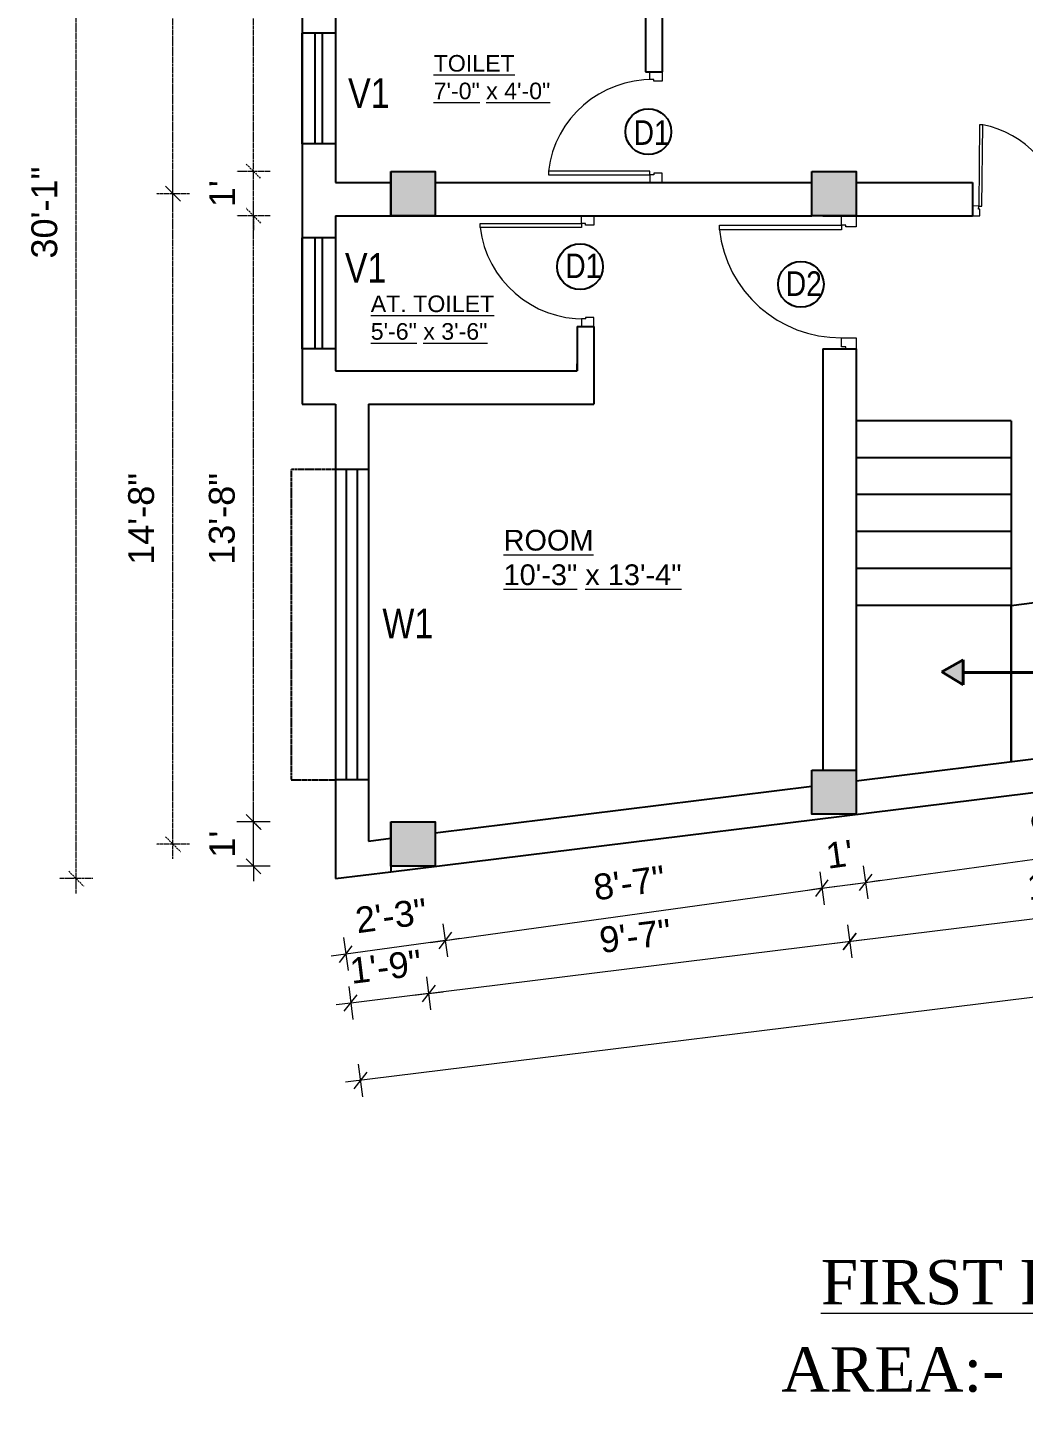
# Model space of a CAD drawing. Header units: inches. Extents: x -111 to 45239, y -6849 to 1261.
# Drawn here: x 25383.4 to 25653, y -912.2 to -539.9 of the extents above; entities that cross this region are included whole.
import ezdxf

# ---------------------------------------------------------------- set-up
doc = ezdxf.new("R2010")
doc.units = ezdxf.units.IN
doc.header["$LTSCALE"] = 0.5
doc.header["$MEASUREMENT"] = 0
doc.header["$PDMODE"] = 66
doc.linetypes.add('DASH', pattern=[0.35, 0.25, -0.1])
for name, color, linetype, lineweight in [('A_Title Text', 105, 'Continuous', 60), ('door', 202, 'Continuous', 5), ('TEXT', 220, 'Continuous', 9), ('Text 0.200', 122, 'Continuous', 20), ('Toilet', 7, 'Continuous', 25), ('wall', 20, 'Continuous', 40)]:
    doc.layers.add(name, color=color, linetype=linetype, lineweight=lineweight)
doc.styles.add('arial', font='arial.ttf')
doc.styles.add('ordinary', font='ARIALN.TTF')
doc.styles.get("Standard").update_dxf_attribs({"font": 'arial.ttf'})
doc.dimstyles.new('Sudeep', dxfattribs={"dimtxt": 6, "dimasz": 4, "dimexe": 4.5, "dimexo": 4.5, "dimgap": 5, "dimtad": 1, "dimdec": 0, "dimlunit": 4, "dimtxsty": 'arial', "dimblk": 'OBLIQUE', "dimcen": 250, "dimdle": 4, "dimclrd": 86, "dimclre": 5, "dimclrt": 1, "dimadec": 0, "dimazin": 0, "dimtfac": 1, "dimtdec": 0, "dimtix": 1, "dimtmove": 1, "dimatfit": 3, "dimldrblk": 'OBLIQUE', "dimfxl": 4.5, "dimfxlon": 1, "dimfrac": 2, "dimlwd": 15, "dimlwe": 13, "dimarcsym": 0})

# ---------------------------------------------------------------- blocks, each defined once
blk = doc.blocks.new('_Oblique')
at = {"color": 0, "linetype": 'ByBlock', "lineweight": -2}
blk.add_line((-0.5, -0.5), (0.5, 0.5), dxfattribs=at)
blk = doc.blocks.new('*D804')
at = {"layer": 'A_Title Text', "color": 5, "lineweight": 13, "transparency": 16777216}
for p, q in [((25597.86, -768.55), (25599.09, -777.46)), ((25495.86, -782.63), (25497.09, -791.55))]:
    blk.add_line(p, q, dxfattribs=at)
at = {"layer": 'A_Title Text', "color": 86, "lineweight": 15, "transparency": 16777216}
blk.add_line((25492.51, -787.64), (25602.44, -772.46), dxfattribs=at)
at = {"layer": 'Defpoints', "color": 0, "transparency": 16777216}
for p in [(25595.71, -752.96), (25493.71, -767.04), (25598.47, -773)]:
    blk.add_point(p, dxfattribs=at)
at = {"layer": 'A_Title Text', "color": 86, "lineweight": 15, "transparency": 16777216, "xscale": 4, "yscale": 4, "zscale": 4}
for p, rotation in [((25598.47, -773), 7.861618189170187), ((25496.47, -787.09), 187.8616181891702)]:
    blk.add_blockref('_Oblique', p, dxfattribs=dict(at, rotation=rotation))
at = {"layer": 'A_Title Text', "color": 1, "transparency": 16777216, "insert": (25546.3, -771.55), "char_height": 7, "attachment_point": 5, "rotation": 7.8616, "style": 'arial'}
blk.add_mtext('8\'-7"', dxfattribs=at)
blk = doc.blocks.new('*D807')
at = {"layer": 'A_Title Text', "color": 5, "lineweight": 13, "transparency": 16777216}
for p, q in [((25609.63, -766.92), (25610.86, -775.84)), ((25597.86, -768.55), (25599.09, -777.46))]:
    blk.add_line(p, q, dxfattribs=at)
at = {"layer": 'A_Title Text', "color": 86, "lineweight": 15, "transparency": 16777216}
for p, q in [((25598.47, -773), (25594.51, -773.55)), ((25598.47, -773), (25610.25, -771.38)), ((25610.25, -771.38), (25614.21, -770.83))]:
    blk.add_line(p, q, dxfattribs=at)
at = {"layer": 'Defpoints', "color": 0, "transparency": 16777216}
for p in [(25595.71, -752.96), (25607.71, -752.96), (25610.25, -771.38)]:
    blk.add_point(p, dxfattribs=at)
at = {"layer": 'A_Title Text', "color": 86, "lineweight": 15, "transparency": 16777216, "xscale": 4, "yscale": 4, "zscale": 4}
for p, rotation in [((25598.47, -773), 7.861618189192097), ((25610.25, -771.38), 187.8616181891921)]:
    blk.add_blockref('_Oblique', p, dxfattribs=dict(at, rotation=rotation))
at = {"layer": 'A_Title Text', "color": 1, "transparency": 16777216, "insert": (25603.2, -763.76), "char_height": 7, "attachment_point": 5, "rotation": 7.8616, "style": 'arial'}
blk.add_mtext("1'", dxfattribs=at)
blk = doc.blocks.new('*D808')
at = {"layer": 'A_Title Text', "color": 5, "lineweight": 13, "transparency": 16777216}
for p, q in [((25720.62, -751.6), (25721.85, -760.51)), ((25609.63, -766.92), (25610.86, -775.84))]:
    blk.add_line(p, q, dxfattribs=at)
at = {"layer": 'A_Title Text', "color": 86, "lineweight": 15, "transparency": 16777216}
blk.add_line((25606.29, -771.93), (25725.19, -755.51), dxfattribs=at)
at = {"layer": 'Defpoints', "color": 0, "transparency": 16777216}
for p in [(25718.71, -737.76), (25607.71, -752.96), (25721.23, -756.05)]:
    blk.add_point(p, dxfattribs=at)
at = {"layer": 'A_Title Text', "color": 86, "lineweight": 15, "transparency": 16777216, "xscale": 4, "yscale": 4, "zscale": 4}
for p, rotation in [((25721.23, -756.05), 7.861618189192069), ((25610.25, -771.38), 187.8616181891921)]:
    blk.add_blockref('_Oblique', p, dxfattribs=dict(at, rotation=rotation))
at = {"layer": 'A_Title Text', "color": 1, "transparency": 16777216, "insert": (25664.57, -755.22), "char_height": 7, "attachment_point": 5, "rotation": 7.8616, "style": 'arial'}
blk.add_mtext('9\'-4"', dxfattribs=at)
blk = doc.blocks.new('*D813')
at = {"layer": 'A_Title Text', "color": 5, "lineweight": 13, "transparency": 16777216}
for p, q in [((25605.41, -782.93), (25606.51, -791.86)), ((25491.41, -797.01), (25492.51, -805.94))]:
    blk.add_line(p, q, dxfattribs=at)
at = {"layer": 'A_Title Text', "color": 86, "lineweight": 15, "transparency": 16777216}
blk.add_line((25487.99, -801.97), (25609.93, -786.9), dxfattribs=at)
at = {"layer": 'Defpoints', "color": 0, "transparency": 16777216}
for p in [(25601.71, -752.96), (25487.71, -767.04), (25605.96, -787.39)]:
    blk.add_point(p, dxfattribs=at)
at = {"layer": 'A_Title Text', "color": 86, "lineweight": 15, "transparency": 16777216, "xscale": 4, "yscale": 4, "zscale": 4}
for p, rotation in [((25605.96, -787.39), 7.042870252564979), ((25491.96, -801.48), 187.042870252565)]:
    blk.add_blockref('_Oblique', p, dxfattribs=dict(at, rotation=rotation))
at = {"layer": 'A_Title Text', "color": 1, "transparency": 16777216, "insert": (25547.91, -785.93), "char_height": 7, "attachment_point": 5, "rotation": 7.0429, "style": 'arial'}
blk.add_mtext('9\'-7"', dxfattribs=at)
blk = doc.blocks.new('*D814')
at = {"layer": 'A_Title Text', "color": 5, "lineweight": 13, "transparency": 16777216}
for p, q in [((25728.41, -767.73), (25729.51, -776.66)), ((25605.41, -782.93), (25606.51, -791.86))]:
    blk.add_line(p, q, dxfattribs=at)
at = {"layer": 'A_Title Text', "color": 86, "lineweight": 15, "transparency": 16777216}
blk.add_line((25601.99, -787.88), (25732.93, -771.71), dxfattribs=at)
at = {"layer": 'Defpoints', "color": 0, "transparency": 16777216}
for p in [(25724.71, -737.76), (25601.71, -752.96), (25728.96, -772.2)]:
    blk.add_point(p, dxfattribs=at)
at = {"layer": 'A_Title Text', "color": 86, "lineweight": 15, "transparency": 16777216, "xscale": 4, "yscale": 4, "zscale": 4}
for p, rotation in [((25728.96, -772.2), 7.042870252561201), ((25605.96, -787.39), 187.0428702525612)]:
    blk.add_blockref('_Oblique', p, dxfattribs=dict(at, rotation=rotation))
at = {"layer": 'A_Title Text', "color": 1, "transparency": 16777216, "insert": (25666.41, -771.29), "char_height": 7, "attachment_point": 5, "rotation": 7.0429, "style": 'arial'}
blk.add_mtext('10\'-4"', dxfattribs=at)
blk = doc.blocks.new('*D816')
at = {"layer": 'A_Title Text', "color": 5, "lineweight": 13, "transparency": 16777216}
for p, q in [((25871.05, -771.35), (25872.16, -780.28)), ((25472.91, -820.58), (25474.02, -829.51))]:
    blk.add_line(p, q, dxfattribs=at)
at = {"layer": 'A_Title Text', "color": 86, "lineweight": 15, "transparency": 16777216}
blk.add_line((25875.58, -775.33), (25469.49, -825.53), dxfattribs=at)
at = {"layer": 'Defpoints', "color": 0, "transparency": 16777216}
for p in [(25864.85, -721.15), (25466.71, -770.38), (25473.46, -825.04)]:
    blk.add_point(p, dxfattribs=at)
at = {"layer": 'A_Title Text', "color": 86, "lineweight": 15, "transparency": 16777216, "xscale": 4, "yscale": 4, "zscale": 4}
for p, rotation in [((25871.61, -775.82), 7.048186145986355), ((25473.46, -825.04), 187.0481861459864)]:
    blk.add_blockref('_Oblique', p, dxfattribs=dict(at, rotation=rotation))
at = {"layer": 'A_Title Text', "color": 1, "transparency": 16777216, "insert": (25671.48, -791.92), "char_height": 7, "attachment_point": 5, "rotation": 7.0482, "style": 'arial'}
blk.add_mtext('33\'-5"', dxfattribs=at)
blk = doc.blocks.new('*D805')
at = {"layer": 'A_Title Text', "color": 5, "lineweight": 13, "transparency": 16777216}
for p, q in [((25470.32, -799.62), (25471.42, -808.55)), ((25491.41, -797.01), (25492.51, -805.94))]:
    blk.add_line(p, q, dxfattribs=at)
at = {"layer": 'A_Title Text', "color": 86, "lineweight": 15, "transparency": 16777216}
for p, q in [((25470.87, -804.08), (25466.9, -804.57)), ((25491.96, -801.48), (25470.87, -804.08)), ((25491.96, -801.48), (25495.93, -800.99))]:
    blk.add_line(p, q, dxfattribs=at)
at = {"layer": 'Defpoints', "color": 0, "transparency": 16777216}
for p in [(25487.71, -767.04), (25466.71, -770.38), (25470.87, -804.08)]:
    blk.add_point(p, dxfattribs=at)
at = {"layer": 'A_Title Text', "color": 86, "lineweight": 15, "transparency": 16777216, "xscale": 4, "yscale": 4, "zscale": 4}
for p, rotation in [((25491.96, -801.48), 187.0428702525612), ((25470.87, -804.08), 7.042870252561201)]:
    blk.add_blockref('_Oblique', p, dxfattribs=dict(at, rotation=rotation))
at = {"layer": 'A_Title Text', "color": 1, "transparency": 16777216, "insert": (25480.36, -794.27), "char_height": 7, "attachment_point": 5, "rotation": 7.0429, "style": 'arial'}
blk.add_mtext('1\'-9"', dxfattribs=at)
blk = doc.blocks.new('*D806')
at = {"layer": 'A_Title Text', "color": 5, "lineweight": 13, "transparency": 16777216}
for p, q in [((25495.86, -782.63), (25497.09, -791.55)), ((25468.91, -786.35), (25470.14, -795.27))]:
    blk.add_line(p, q, dxfattribs=at)
at = {"layer": 'A_Title Text', "color": 86, "lineweight": 15, "transparency": 16777216}
for p, q in [((25496.47, -787.09), (25469.53, -790.81)), ((25496.47, -787.09), (25500.44, -786.54)), ((25469.53, -790.81), (25465.56, -791.36))]:
    blk.add_line(p, q, dxfattribs=at)
at = {"layer": 'Defpoints', "color": 0, "transparency": 16777216}
for p in [(25493.71, -767.04), (25466.71, -770.38), (25469.53, -790.81)]:
    blk.add_point(p, dxfattribs=at)
at = {"layer": 'A_Title Text', "color": 86, "lineweight": 15, "transparency": 16777216, "xscale": 4, "yscale": 4, "zscale": 4}
for p, rotation in [((25496.47, -787.09), 187.8616181891921), ((25469.53, -790.81), 7.861618189192069)]:
    blk.add_blockref('_Oblique', p, dxfattribs=dict(at, rotation=rotation))
at = {"layer": 'A_Title Text', "color": 1, "transparency": 16777216, "insert": (25481.83, -780.45), "char_height": 7, "attachment_point": 5, "rotation": 7.8616, "style": 'arial'}
blk.add_mtext('2\'-3"', dxfattribs=at)
blk = doc.blocks.new('*D868')
at = {"layer": 'A_Title Text', "color": 86, "lineweight": 15, "transparency": 16777216}
for p, q in [((25444.58, -755.04), (25444.58, -751.04)), ((25444.58, -767.04), (25444.58, -755.04)), ((25444.58, -767.04), (25444.58, -771.04))]:
    blk.add_line(p, q, dxfattribs=at)
at = {"layer": 'A_Title Text', "color": 5, "lineweight": 13, "transparency": 16777216}
for p, q in [((25449.08, -755.04), (25440.08, -755.04)), ((25449.08, -767.04), (25440.08, -767.04))]:
    blk.add_line(p, q, dxfattribs=at)
at = {"layer": 'Defpoints', "color": 0, "transparency": 16777216}
for p in [(25444.58, -755.04), (25481.71, -755.04), (25481.71, -767.04)]:
    blk.add_point(p, dxfattribs=at)
at = {"layer": 'A_Title Text', "color": 86, "lineweight": 15, "transparency": 16777216, "xscale": 4, "yscale": 4, "zscale": 4}
for p, rotation in [((25444.58, -755.04), 270), ((25444.58, -767.04), 90)]:
    blk.add_blockref('_Oblique', p, dxfattribs=dict(at, rotation=rotation))
at = {"layer": 'A_Title Text', "color": 1, "transparency": 16777216, "insert": (25436.07, -761.04), "char_height": 7, "attachment_point": 5, "rotation": 90, "style": 'arial'}
blk.add_mtext("1'", dxfattribs=at)
blk = doc.blocks.new('*D869')
at = {"layer": 'A_Title Text', "color": 86, "linetype": 'DASH', "lineweight": 15, "ltscale": 0.1, "transparency": 16777216}
blk.add_line((25444.58, -759.04), (25444.58, -586.88), dxfattribs=at)
at = {"layer": 'A_Title Text', "color": 5, "linetype": 'DASH', "lineweight": 13, "ltscale": 0.1, "transparency": 16777216}
for p, q in [((25449.08, -590.88), (25440.08, -590.88)), ((25449.08, -755.04), (25440.08, -755.04))]:
    blk.add_line(p, q, dxfattribs=at)
at = {"layer": 'Defpoints', "color": 0, "linetype": 'DASH', "ltscale": 0.1, "transparency": 16777216}
for p in [(25444.58, -590.88), (25481.71, -590.88), (25481.71, -755.04)]:
    blk.add_point(p, dxfattribs=at)
at = {"layer": 'A_Title Text', "color": 86, "linetype": 'DASH', "lineweight": 15, "ltscale": 0.1, "transparency": 16777216, "xscale": 4, "yscale": 4, "zscale": 4}
for p, rotation in [((25444.58, -590.88), 90), ((25444.58, -755.04), 270)]:
    blk.add_blockref('_Oblique', p, dxfattribs=dict(at, rotation=rotation))
at = {"layer": 'A_Title Text', "color": 1, "linetype": 'DASH', "ltscale": 0.1, "transparency": 16777216, "insert": (25436.01, -672.96), "char_height": 7, "attachment_point": 5, "rotation": 90, "style": 'arial'}
blk.add_mtext('13\'-8"', dxfattribs=at)
blk = doc.blocks.new('*D870')
at = {"layer": 'A_Title Text', "color": 86, "linetype": 'DASH', "lineweight": 15, "ltscale": 0.1, "transparency": 16777216}
for p, q in [((25444.58, -578.88), (25444.58, -574.88)), ((25444.58, -590.88), (25444.58, -578.88)), ((25444.58, -590.88), (25444.58, -594.88))]:
    blk.add_line(p, q, dxfattribs=at)
at = {"layer": 'A_Title Text', "color": 5, "linetype": 'DASH', "lineweight": 13, "ltscale": 0.1, "transparency": 16777216}
for p, q in [((25449.08, -578.88), (25440.08, -578.88)), ((25449.08, -590.88), (25440.08, -590.88))]:
    blk.add_line(p, q, dxfattribs=at)
at = {"layer": 'Defpoints', "color": 0, "linetype": 'DASH', "ltscale": 0.1, "transparency": 16777216}
for p in [(25444.58, -578.88), (25481.71, -578.88), (25481.71, -590.88)]:
    blk.add_point(p, dxfattribs=at)
at = {"layer": 'A_Title Text', "color": 86, "linetype": 'DASH', "lineweight": 15, "ltscale": 0.1, "transparency": 16777216, "xscale": 4, "yscale": 4, "zscale": 4}
for p, rotation in [((25444.58, -578.88), 270), ((25444.58, -590.88), 90)]:
    blk.add_blockref('_Oblique', p, dxfattribs=dict(at, rotation=rotation))
at = {"layer": 'A_Title Text', "color": 1, "linetype": 'DASH', "ltscale": 0.1, "transparency": 16777216, "insert": (25436.07, -584.88), "char_height": 7, "attachment_point": 5, "rotation": 90, "style": 'arial'}
blk.add_mtext("1'", dxfattribs=at)
blk = doc.blocks.new('*D871')
at = {"layer": 'A_Title Text', "color": 86, "linetype": 'DASH', "lineweight": 15, "ltscale": 0.1, "transparency": 16777216}
blk.add_line((25444.58, -582.88), (25444.58, -417.62), dxfattribs=at)
at = {"layer": 'A_Title Text', "color": 5, "linetype": 'DASH', "lineweight": 13, "ltscale": 0.1, "transparency": 16777216}
for p, q in [((25449.08, -421.62), (25440.08, -421.62)), ((25449.08, -578.88), (25440.08, -578.88))]:
    blk.add_line(p, q, dxfattribs=at)
at = {"layer": 'Defpoints', "color": 0, "linetype": 'DASH', "ltscale": 0.1, "transparency": 16777216}
for p in [(25444.58, -421.62), (25481.71, -421.62), (25481.71, -578.88)]:
    blk.add_point(p, dxfattribs=at)
at = {"layer": 'A_Title Text', "color": 86, "linetype": 'DASH', "lineweight": 15, "ltscale": 0.1, "transparency": 16777216, "xscale": 4, "yscale": 4, "zscale": 4}
for p, rotation in [((25444.58, -421.62), 90), ((25444.58, -578.88), 270)]:
    blk.add_blockref('_Oblique', p, dxfattribs=dict(at, rotation=rotation))
at = {"layer": 'A_Title Text', "color": 1, "linetype": 'DASH', "ltscale": 0.1, "transparency": 16777216, "insert": (25436.01, -500.25), "char_height": 7, "attachment_point": 5, "rotation": 90, "style": 'arial'}
blk.add_mtext('13\'-1"', dxfattribs=at)
blk = doc.blocks.new('*D860')
at = {"layer": 'A_Title Text', "color": 86, "linetype": 'DASH', "lineweight": 15, "ltscale": 0.1, "transparency": 16777216}
blk.add_line((25422.75, -765.04), (25422.75, -580.88), dxfattribs=at)
at = {"layer": 'A_Title Text', "color": 5, "linetype": 'DASH', "lineweight": 13, "ltscale": 0.1, "transparency": 16777216}
for p, q in [((25427.25, -584.88), (25418.25, -584.88)), ((25427.25, -761.04), (25418.25, -761.04))]:
    blk.add_line(p, q, dxfattribs=at)
at = {"layer": 'Defpoints', "color": 0, "linetype": 'DASH', "ltscale": 0.1, "transparency": 16777216}
for p in [(25422.75, -584.88), (25487.71, -584.88), (25487.71, -761.04)]:
    blk.add_point(p, dxfattribs=at)
at = {"layer": 'A_Title Text', "color": 86, "linetype": 'DASH', "lineweight": 15, "ltscale": 0.1, "transparency": 16777216, "xscale": 4, "yscale": 4, "zscale": 4}
for p, rotation in [((25422.75, -584.88), 90), ((25422.75, -761.04), 270)]:
    blk.add_blockref('_Oblique', p, dxfattribs=dict(at, rotation=rotation))
at = {"layer": 'A_Title Text', "color": 1, "linetype": 'DASH', "ltscale": 0.1, "transparency": 16777216, "insert": (25414.17, -672.96), "char_height": 7, "attachment_point": 5, "rotation": 90, "style": 'arial'}
blk.add_mtext('14\'-8"', dxfattribs=at)
blk = doc.blocks.new('*D861')
at = {"layer": 'A_Title Text', "color": 86, "linetype": 'DASH', "lineweight": 15, "ltscale": 0.1, "transparency": 16777216}
blk.add_line((25422.75, -588.88), (25422.75, -411.62), dxfattribs=at)
at = {"layer": 'A_Title Text', "color": 5, "linetype": 'DASH', "lineweight": 13, "ltscale": 0.1, "transparency": 16777216}
for p, q in [((25427.25, -415.62), (25418.25, -415.62)), ((25427.25, -584.88), (25418.25, -584.88))]:
    blk.add_line(p, q, dxfattribs=at)
at = {"layer": 'Defpoints', "color": 0, "linetype": 'DASH', "ltscale": 0.1, "transparency": 16777216}
for p in [(25422.75, -415.62), (25487.71, -415.62), (25487.71, -584.88)]:
    blk.add_point(p, dxfattribs=at)
at = {"layer": 'A_Title Text', "color": 86, "linetype": 'DASH', "lineweight": 15, "ltscale": 0.1, "transparency": 16777216, "xscale": 4, "yscale": 4, "zscale": 4}
for p, rotation in [((25422.75, -415.62), 90), ((25422.75, -584.88), 270)]:
    blk.add_blockref('_Oblique', p, dxfattribs=dict(at, rotation=rotation))
at = {"layer": 'A_Title Text', "color": 1, "linetype": 'DASH', "ltscale": 0.1, "transparency": 16777216, "insert": (25414.23, -500.25), "char_height": 7, "attachment_point": 5, "rotation": 90, "style": 'arial'}
blk.add_mtext('14\'-1"', dxfattribs=at)
blk = doc.blocks.new('*D792')
at = {"layer": 'A_Title Text', "color": 86, "linetype": 'DASH', "lineweight": 15, "ltscale": 0.1, "transparency": 16777216}
blk.add_line((25396.54, -774.38), (25396.54, -405.62), dxfattribs=at)
at = {"layer": 'A_Title Text', "color": 5, "linetype": 'DASH', "lineweight": 13, "ltscale": 0.1, "transparency": 16777216}
for p, q in [((25401.04, -409.62), (25392.04, -409.62)), ((25401.04, -770.38), (25392.04, -770.38))]:
    blk.add_line(p, q, dxfattribs=at)
at = {"layer": 'Defpoints', "color": 0, "linetype": 'DASH', "ltscale": 0.1, "transparency": 16777216}
for p in [(25396.54, -409.62), (25481.71, -409.62), (25466.71, -770.38)]:
    blk.add_point(p, dxfattribs=at)
at = {"layer": 'A_Title Text', "color": 86, "linetype": 'DASH', "lineweight": 15, "ltscale": 0.1, "transparency": 16777216, "xscale": 4, "yscale": 4, "zscale": 4}
for p, rotation in [((25396.54, -409.62), 90), ((25396.54, -770.38), 270)]:
    blk.add_blockref('_Oblique', p, dxfattribs=dict(at, rotation=rotation))
at = {"layer": 'A_Title Text', "color": 1, "linetype": 'DASH', "ltscale": 0.1, "transparency": 16777216, "insert": (25387.96, -590), "char_height": 7, "attachment_point": 5, "rotation": 90, "style": 'arial'}
blk.add_mtext('30\'-1"', dxfattribs=at)

msp = doc.modelspace()

# ---------------------------------------------------------------- hatches: boundary and pattern name
at = {"layer": 'Toilet'}
for points in [[(25493.71, -578.88), (25481.71, -578.88), (25481.71, -590.88), (25493.71, -590.88)], [(25607.71, -578.88), (25595.71, -578.88), (25595.71, -590.88), (25607.71, -590.88)], [(25607.71, -740.96), (25595.71, -740.96), (25595.71, -752.96), (25607.71, -752.96)], [(25493.71, -755.04), (25481.71, -755.04), (25481.71, -767.04), (25493.71, -767.04)]]:
    msp.add_hatch(color=1, dxfattribs=at).paths.add_polyline_path(points)
at = {"layer": 'wall', "ltscale": 5}
h = msp.add_hatch(color=2, dxfattribs=at)
h.dxf.hatch_style = 1
h.paths.add_polyline_path([(25630.91, -714.34), (25636.66, -717.91), (25636.66, -711.13)])

# ---------------------------------------------------------------- linework, layer by layer
at = {"layer": 'door', "ltscale": 0.5}
for p, q in [((25551.87, -579.78), (25551.87, -581.86)), ((25551.87, -579.78), (25551.87, -581.86)), ((25640.9, -588.23), (25639.24, -588.21)), ((25640.9, -588.23), (25639.24, -588.21)), ((25533.37, -592.97), (25533.37, -590.89)), ((25533.37, -592.97), (25533.37, -590.89)), ((25603.71, -593.38), (25603.71, -590.88)), ((25603.71, -593.38), (25603.71, -590.88)), ((25603.71, -626.38), (25603.71, -623.88)), ((25603.71, -626.38), (25603.71, -623.88))]:
    msp.add_line(p, q, dxfattribs=at)
for points in [[(25551.87, -553.96), (25551.87, -551.88), (25555.21, -551.88), (25555.21, -554.37), (25552.92, -554.37), (25552.92, -553.96)], [(25551.87, -553.96), (25551.87, -551.88), (25555.21, -551.88), (25555.21, -554.37), (25552.92, -554.37), (25552.92, -553.96)], [(25641.15, -566.22), (25640.9, -588.23), (25641.74, -588.23), (25641.98, -566.23)], [(25641.15, -566.22), (25640.9, -588.23), (25641.74, -588.23), (25641.98, -566.23)], [(25524.38, -579.78), (25551.87, -579.78), (25551.87, -578.74), (25524.38, -578.74)], [(25524.38, -579.78), (25551.87, -579.78), (25551.87, -578.74), (25524.38, -578.74)], [(25505.88, -592.97), (25533.37, -592.97), (25533.37, -594.01), (25505.88, -594.01)], [(25505.88, -592.97), (25533.37, -592.97), (25533.37, -594.01), (25505.88, -594.01)], [(25570.71, -593.38), (25603.71, -593.38), (25603.71, -594.63), (25570.71, -594.63)], [(25570.71, -593.38), (25603.71, -593.38), (25603.71, -594.63), (25570.71, -594.63)], [(25533.37, -618.79), (25533.37, -620.88), (25536.71, -620.88), (25536.71, -618.38), (25534.42, -618.38), (25534.42, -618.79)], [(25533.37, -618.79), (25533.37, -620.88), (25536.71, -620.88), (25536.71, -618.38), (25534.42, -618.38), (25534.42, -618.79)]]:
    msp.add_lwpolyline(points, close=True, dxfattribs=at)
for points in [[(25551.87, -581.86), (25555.21, -581.86), (25555.21, -579.36), (25552.92, -579.36), (25552.92, -579.78), (25551.87, -579.78)], [(25551.87, -581.86), (25555.21, -581.86), (25555.21, -579.36), (25552.92, -579.36), (25552.92, -579.78), (25551.87, -579.78)], [(25639.24, -588.21), (25639.21, -590.88), (25641.21, -590.9), (25641.23, -589.06), (25640.89, -589.06), (25640.9, -588.23)], [(25639.24, -588.21), (25639.21, -590.88), (25641.21, -590.9), (25641.23, -589.06), (25640.89, -589.06), (25640.9, -588.23)], [(25533.37, -590.89), (25536.71, -590.89), (25536.71, -593.39), (25534.42, -593.39), (25534.42, -592.97), (25533.37, -592.97)], [(25533.37, -590.89), (25536.71, -590.89), (25536.71, -593.39), (25534.42, -593.39), (25534.42, -592.97), (25533.37, -592.97)], [(25603.71, -590.88), (25607.71, -590.88), (25607.71, -593.88), (25604.96, -593.88), (25604.96, -593.38), (25603.71, -593.38)], [(25603.71, -590.88), (25607.71, -590.88), (25607.71, -593.88), (25604.96, -593.88), (25604.96, -593.38), (25603.71, -593.38)], [(25603.71, -623.88), (25607.71, -623.88), (25607.71, -626.88), (25604.96, -626.88), (25604.96, -626.38), (25603.71, -626.38)], [(25603.71, -623.88), (25607.71, -623.88), (25607.71, -626.88), (25604.96, -626.88), (25604.96, -626.38), (25603.71, -626.38)]]:
    msp.add_lwpolyline(points, dxfattribs=at)
for centre, radius, start, end in [((25552.45, -582.24), 28.28, 89.0596, 172.8964), ((25552.45, -582.24), 28.28, 89.0596, 172.8964), ((25637.12, -591.97), 26.2, 4.7327, 79.3154), ((25637.12, -591.97), 26.2, 4.7327, 79.3154), ((25533.95, -590.51), 28.28, 187.1036, 270.9404), ((25533.95, -590.51), 28.28, 187.1036, 270.9404), ((25603.44, -590.94), 32.94, 186.4244, 270.4704), ((25603.44, -590.94), 32.94, 186.4244, 270.4704)]:
    msp.add_arc(centre, radius, start, end, dxfattribs=at)
at = {"layer": 'Toilet'}
for p, q in [((25457.71, -524.88), (25457.71, -641.88)), ((25466.71, -533.88), (25466.71, -581.88)), ((25550.71, -533.88), (25550.71, -551.88)), ((25555.21, -533.88), (25555.21, -551.88)), ((25550.71, -551.88), (25555.21, -551.88)), ((25481.71, -578.88), (25481.71, -590.88)), ((25466.71, -581.88), (25481.71, -581.88)), ((25493.71, -581.88), (25595.71, -581.88)), ((25607.71, -581.88), (25639.21, -581.88)), ((25639.21, -581.88), (25639.21, -590.88)), ((25466.71, -590.88), (25595.71, -590.88)), ((25466.71, -590.88), (25466.71, -632.88)), ((25490.71, -590.88), (25550.21, -590.88)), ((25598.71, -590.88), (25607.71, -590.88)), ((25607.71, -590.88), (25639.21, -590.88)), ((25532.21, -620.88), (25532.21, -632.88)), ((25532.21, -620.88), (25532.21, -632.88)), ((25532.21, -620.88), (25536.71, -620.88)), ((25532.21, -620.88), (25536.71, -620.88)), ((25536.71, -620.88), (25536.71, -641.88)), ((25598.71, -626.88), (25607.71, -626.88)), ((25598.71, -626.88), (25598.71, -740.96)), ((25607.71, -626.88), (25607.71, -743.89)), ((25466.71, -632.88), (25532.21, -632.88)), ((25532.21, -632.88), (25532.21, -630.92)), ((25457.71, -641.88), (25466.71, -641.88)), ((25466.71, -641.88), (25466.71, -770.38)), ((25475.71, -641.88), (25536.71, -641.88)), ((25475.71, -641.88), (25475.71, -760.2)), ((25649.71, -646.38), (25607.71, -646.38)), ((25649.71, -646.38), (25649.71, -738.7)), ((25649.71, -656.38), (25607.71, -656.38)), ((25649.71, -666.38), (25607.71, -666.38)), ((25649.71, -676.38), (25607.71, -676.38)), ((25649.71, -686.38), (25607.71, -686.38)), ((25649.71, -696.38), (25679.71, -692.67)), ((25649.71, -696.38), (25607.71, -696.38)), ((25649.71, -738.7), (25649.71, -696.38)), ((25481.71, -768.52), (25865.15, -721.15)), ((25607.71, -743.89), (25718.71, -730.18)), ((25598.71, -736.96), (25598.71, -740.96)), ((25493.71, -757.97), (25595.71, -745.37)), ((25481.71, -755.04), (25481.71, -768.52)), ((25475.71, -760.2), (25481.71, -759.46)), ((25466.71, -770.38), (25481.71, -768.52))]:
    msp.add_line(p, q, dxfattribs=at)
at = {"layer": 'Toilet', "color": 3}
for p, q in [((25466.71, -541.38), (25457.71, -541.38)), ((25457.71, -571.38), (25457.71, -541.38)), ((25461.21, -571.38), (25461.21, -541.38)), ((25463.21, -571.38), (25463.21, -541.38)), ((25466.71, -541.38), (25466.71, -571.38)), ((25466.71, -571.38), (25457.71, -571.38)), ((25466.71, -596.88), (25457.71, -596.88)), ((25457.71, -626.88), (25457.71, -596.88)), ((25461.21, -626.88), (25461.21, -596.88)), ((25463.21, -626.88), (25463.21, -596.88)), ((25466.71, -596.88), (25466.71, -626.88)), ((25466.71, -626.88), (25457.71, -626.88)), ((25475.71, -659.59), (25466.71, -659.59)), ((25469.71, -743.59), (25469.71, -659.59)), ((25472.71, -743.59), (25472.71, -659.59)), ((25475.71, -743.59), (25466.71, -743.59))]:
    msp.add_line(p, q, dxfattribs=at)
at = {"layer": 'Toilet', "color": 1, "linetype": 'DASH', "ltscale": 0.1}
for p, q in [((25466.71, -659.59), (25454.71, -659.59)), ((25454.71, -659.59), (25454.71, -743.59)), ((25454.71, -743.59), (25466.71, -743.59))]:
    msp.add_line(p, q, dxfattribs=at)
at = {"layer": 'Toilet'}
for points in [[(25481.71, -578.88), (25493.71, -578.88), (25493.71, -590.88), (25481.71, -590.88)], [(25595.71, -578.88), (25607.71, -578.88), (25607.71, -590.88), (25595.71, -590.88)], [(25595.71, -740.96), (25607.71, -740.96), (25607.71, -752.96), (25595.71, -752.96)], [(25481.71, -755.04), (25493.71, -755.04), (25493.71, -767.04), (25481.71, -767.04)]]:
    msp.add_lwpolyline(points, close=True, dxfattribs=at)
for centre in [(25551.47, -568.1), (25532.97, -604.65), (25592.77, -609.42)]:
    msp.add_circle(centre, 6.19, dxfattribs=at)
at = {"layer": 'wall', "color": 1, "ltscale": 5}
for p, q in [((25636.66, -711.13), (25630.91, -714.34)), ((25636.66, -717.91), (25636.66, -711.13)), ((25630.91, -714.34), (25636.66, -717.91)), ((25700.71, -714.52), (25636.66, -714.52))]:
    msp.add_line(p, q, dxfattribs=at)

# ---------------------------------------------------------------- texts
at = {"layer": 'door', "ltscale": 0.5, "style": 'ordinary'}
for s, insert, char_height, width, attachment_point, rotation in [('V1', (25470.17, -561.68), 8, 4.3538, 7, 0), ('D1', (25547.47, -571.66), 6.664, 3.6268, 7, 0), ('V1', (25469.32, -608.98), 8, 4.3538, 7, 0), ('D1', (25528.97, -601.09), 6.664, 3.6268, 1, 360), ('W1', (25479.46, -705.29), 8, 4.3538, 7, 0)]:
    msp.add_mtext(s, dxfattribs=dict(at, insert=insert, char_height=char_height, width=width, attachment_point=attachment_point, rotation=rotation))
at = {"layer": 'door', "ltscale": 0.5, "insert": (25588.68, -605.91), "char_height": 6.664, "width": 3.6268, "attachment_point": 1, "style": 'ordinary'}
msp.add_mtext('D2', dxfattribs=at)
at = {"layer": 'TEXT', "attachment_point": 7}
for s, insert, char_height, width in [('{\\fArial TUR|b0|i0|c162|p34;\\LTOILET\\P\\fArial TUR|b0|i0|c0|p34;7\\fArial TUR|b0|i0|c162|p34;\'-\\fArial TUR|b0|i0|c0|p34;0\\fArial TUR|b0|i0|c162|p34;" x \\fArial TUR|b0|i0|c0|p34;4\\fArial TUR|b0|i0|c162|p34;\'-0"}', (25493.33, -559.36), 4.48731, 49.7297), ('{\\fArial TUR|b0|i0|c162|p34;\\LAT. TOILET\\P\\fArial TUR|b0|i0|c0|p34;5\\fArial TUR|b0|i0|c162|p34;\'-\\fArial TUR|b0|i0|c0|p34;6\\fArial TUR|b0|i0|c162|p34;" x \\fArial TUR|b0|i0|c0|p34;3\\fArial TUR|b0|i0|c162|p34;\'-\\fArial TUR|b0|i0|c0|p34;6\\fArial TUR|b0|i0|c162|p34;"}', (25476.3, -624.49), 4.48731, 49.7297), ('{\\fArial TUR|b0|i0|c162|p34;\\LROOM\\P\\fArial TUR|b0|i0|c0|p34;10\\fArial TUR|b0|i0|c162|p34;\'-\\fArial TUR|b0|i0|c0|p34;3\\fArial TUR|b0|i0|c162|p34;" x 1\\fArial TUR|b0|i0|c0|p34;3\\fArial TUR|b0|i0|c162|p34;\'-\\fArial TUR|b0|i0|c0|p34;4\\fArial TUR|b0|i0|c162|p34;"}', (25512.25, -690.96), 5.60913, 62.1621)]:
    msp.add_mtext(s, dxfattribs=dict(at, insert=insert, char_height=char_height, width=width))
at = {"layer": 'Text 0.200', "ltscale": 10, "char_height": 12, "attachment_point": 2}
for s, insert, width in [('{\\fTimes New Roman|b0|i0|c0|p18;\\L\\PFIRST FLOOR PLAN}', (25680.74, -853.65), 191.0164), ('\\pi-60,l72;{\\fTimes New Roman|b0|i0|c0|p18;AREA:-^I  974.29 SQ. FT.}', (25674.62, -897.28), 219.164)]:
    msp.add_mtext(s, dxfattribs=dict(at, insert=insert, width=width))

# ---------------------------------------------------------------- dimensions: what is measured, and where the dimension line sits
at = {"layer": 'A_Title Text', "color": 1, "linetype": 'DASH', "ltscale": 0.1}
for base, p1, p2, picture, middle in [((25396.54, -409.62), (25466.71, -770.38), (25481.71, -409.62), '*D792', (25387.96, -590)), ((25422.75, -415.62), (25487.71, -584.88), (25487.71, -415.62), '*D861', (25414.23, -500.25)), ((25444.58, -421.62), (25481.71, -578.88), (25481.71, -421.62), '*D871', (25436.01, -500.25)), ((25444.58, -578.88), (25481.71, -590.88), (25481.71, -578.88), '*D870', (25436.07, -584.88)), ((25422.75, -584.88), (25487.71, -761.04), (25487.71, -584.88), '*D860', (25414.17, -672.96)), ((25444.58, -590.88), (25481.71, -755.04), (25481.71, -590.88), '*D869', (25436.01, -672.96))]:
    dim = msp.add_linear_dim(base=base, p1=p1, p2=p2, angle=90, dimstyle='Sudeep', override={"dimtxt": 7}, dxfattribs=at)
    dim.commit()
    dim.dimension.update_dxf_attribs({"geometry": picture, "text_midpoint": middle})
at = {"layer": 'A_Title Text'}
for p1, p2, distance, picture, middle in [((25864.85, -721.15), (25466.71, -770.38), 55.08, '*D816', (25671.48, -791.92)), ((25487.71, -767.04), (25601.71, -752.96), -34.7, '*D813', (25547.91, -785.93)), ((25493.71, -767.04), (25595.71, -752.96), -20.24, '*D804', (25546.3, -771.55))]:
    dim = msp.add_aligned_dim(p1=p1, p2=p2, distance=distance, dimstyle='Sudeep', override={"dimtxt": 7}, dxfattribs=at)
    dim.commit()
    dim.dimension.update_dxf_attribs({"geometry": picture, "text_midpoint": middle})
for base, p1, p2, angle, picture, middle in [((25728.96, -772.2), (25601.71, -752.96), (25724.71, -737.76), 187.0429, '*D814', (25666.41, -771.29)), ((25721.23, -756.05), (25607.71, -752.96), (25718.71, -737.76), 187.8616, '*D808', (25664.57, -755.22)), ((25444.58, -755.04), (25481.71, -767.04), (25481.71, -755.04), 90, '*D868', (25436.07, -761.04)), ((25610.25, -771.38), (25595.71, -752.96), (25607.71, -752.96), 187.8616, '*D807', (25603.2, -763.76)), ((25469.53, -790.81), (25493.71, -767.04), (25466.71, -770.38), 187.8616, '*D806', (25481.83, -780.45)), ((25470.87, -804.08), (25487.71, -767.04), (25466.71, -770.38), 187.0429, '*D805', (25480.36, -794.27))]:
    dim = msp.add_linear_dim(base=base, p1=p1, p2=p2, angle=angle, dimstyle='Sudeep', override={"dimtxt": 7}, dxfattribs=at)
    dim.commit()
    dim.dimension.update_dxf_attribs({"geometry": picture, "text_midpoint": middle})

doc.saveas('drawing.dxf')
